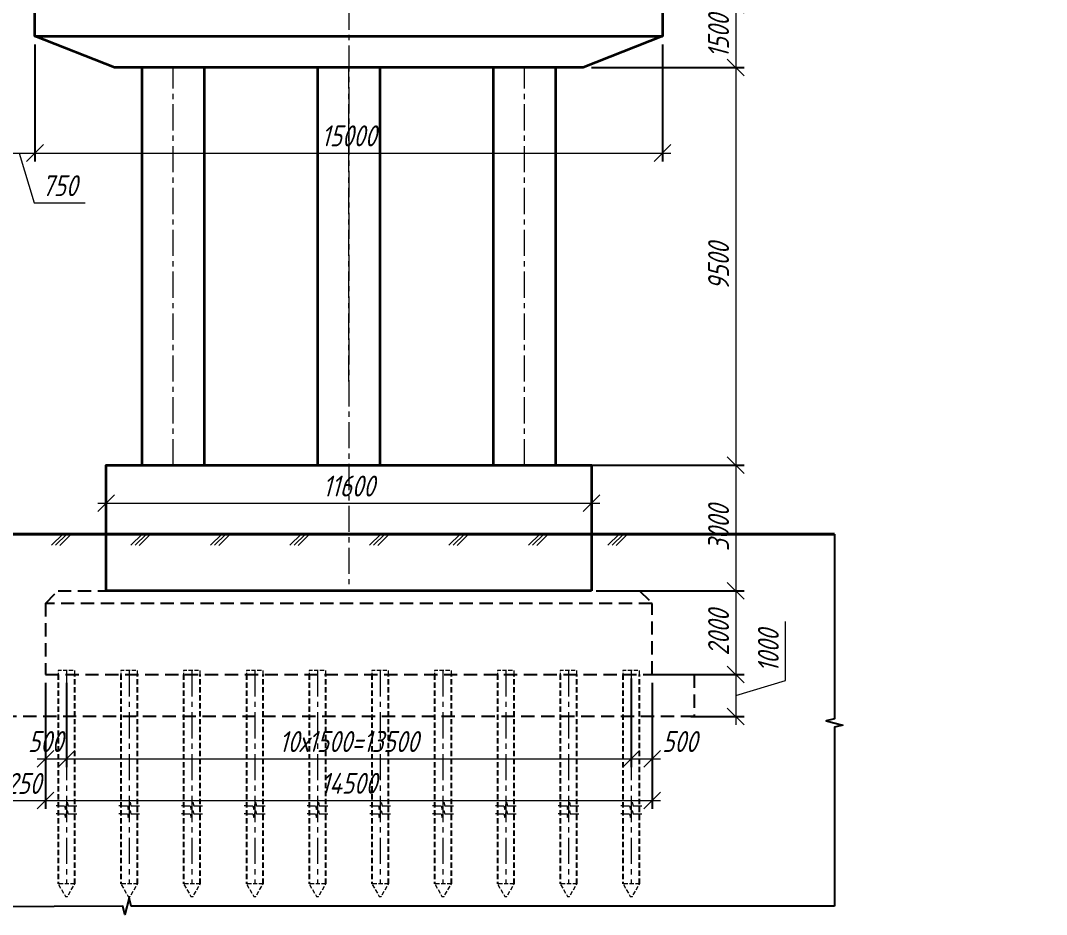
# Model space of a CAD drawing. Header units: millimetres. Extents: x 263685 to 14136308, y -2404013 to 2433772.
# Drawn here: x 7388038 to 7412559, y 17240 to 38597 of the extents above; entities that cross this region are included whole.
import ezdxf
from ezdxf import colors
from ezdxf.entities.mleader import LeaderData, LeaderLine
from ezdxf.math import Vec2, Vec3

# ---------------------------------------------------------------- set-up
doc = ezdxf.new("R2010")
doc.units = ezdxf.units.MM
for name, pattern in [('DASHED', [7, 5, -2, 0]), ('невидимая', [9.525, 6.35, -3.175]), ('осевая', [2, 1.25, -0.25, 0.25, -0.25])]:
    doc.linetypes.add(name, pattern=pattern)
for name, color, linetype, lineweight in [('01_Основные', 7, 'Continuous', 40), ('04_Невидимые', 3, 'Continuous', 13), ('1-Бетон', 106, 'Continuous', 35), ('ИС_Выноска', 3, 'Continuous', 18), ('ИС_Ось', 3, 'осевая', 18), ('ИС_Размер', 3, 'Continuous', 18), ('ИС_Тонкая', 3, 'Continuous', 18)]:
    doc.layers.add(name, color=color, linetype=linetype, lineweight=lineweight)
doc.layers.add('ИС_Невидимая', color=4, linetype='невидимая')
doc.styles.add('0', font='isocpeur.ttf', dxfattribs={"width": 0.8, "oblique": 15})
doc.dimstyles.new('М200', dxfattribs={"dimscale": 200, "dimtxt": 2.5, "dimasz": 2, "dimexe": 1, "dimexo": 1, "dimgap": 0.8, "dimtad": 1, "dimdec": 0, "dimzin": 0, "dimdsep": 46, "dimtxsty": '0', "dimblk": 'OBLIQUE', "dimcen": 0.09, "dimdle": 1, "dimclrd": 256, "dimclre": 256, "dimclrt": 256, "dimadec": 4, "dimazin": 0, "dimtfac": 1, "dimtdec": 0, "dimtmove": 1, "dimatfit": 2, "dimfxl": 1, "dimtolj": 1, "dimtzin": 0, "dimlwd": -1, "dimarcsym": 0})

# ---------------------------------------------------------------- blocks, each defined once
blk = doc.blocks.new('_OBLIQUE')
at = {"color": 0, "linetype": 'ByBlock', "lineweight": -2}
blk.add_line((0.5, 0.5), (-0.5, -0.5), dxfattribs=at)
blk = doc.blocks.new('*D1138')
at = {"layer": 'Defpoints', "color": 0, "linetype": 'Continuous', "transparency": 16777216}
for p in [(7401484, 37472, 5778), (7401484, 27972, 5778), (7405131, 27972)]:
    blk.add_point(p, dxfattribs=at)
at = {"layer": 'ИС_Размер', "transparency": 16777216}
blk.add_line((7405131, 37672), (7405131, 27772), dxfattribs=at)
at = {"layer": 'ИС_Размер', "lineweight": -2, "transparency": 16777216}
for p, q in [((7401684, 37472), (7405331, 37472)), ((7401684, 27972), (7405331, 27972))]:
    blk.add_line(p, q, dxfattribs=at)
at = {"layer": 'ИС_Размер', "linetype": 'Continuous', "transparency": 16777216, "xscale": 400, "yscale": 400, "zscale": 400}
for p, rotation in [((7405131, 37472), 90), ((7405131, 27972), 270)]:
    blk.add_blockref('_OBLIQUE', p, dxfattribs=dict(at, rotation=rotation))
at = {"layer": 'ИС_Размер', "linetype": 'Continuous', "transparency": 16777216, "insert": (7404721, 32722), "char_height": 500, "attachment_point": 5, "rotation": 90, "style": '0'}
blk.add_mtext('\\A1;9500', dxfattribs=at)
blk = doc.blocks.new('*D1153')
at = {"layer": 'Defpoints', "color": 0, "linetype": 'Continuous', "transparency": 16777216}
for p in [(7401684, 27065), (7390084, 26472, 5778), (7401684, 26472, 5778)]:
    blk.add_point(p, dxfattribs=at)
at = {"layer": 'ИС_Размер', "lineweight": -2, "transparency": 16777216}
for p, q in [((7390084, 26672), (7390084, 27265)), ((7401684, 26672), (7401684, 27265))]:
    blk.add_line(p, q, dxfattribs=at)
at = {"layer": 'ИС_Размер', "transparency": 16777216}
blk.add_line((7389884, 27065), (7401884, 27065), dxfattribs=at)
at = {"layer": 'ИС_Размер', "linetype": 'Continuous', "transparency": 16777216, "xscale": 400, "yscale": 400, "zscale": 400, "rotation": 180}
blk.add_blockref('_OBLIQUE', (7390084, 27065), dxfattribs=at)
at = {"layer": 'ИС_Размер', "linetype": 'Continuous', "transparency": 16777216, "xscale": 400, "yscale": 400, "zscale": 400}
blk.add_blockref('_OBLIQUE', (7401684, 27065), dxfattribs=at)
at = {"layer": 'ИС_Размер', "linetype": 'Continuous', "transparency": 16777216, "insert": (7395884, 27475), "char_height": 500, "attachment_point": 5, "style": '0'}
blk.add_mtext('\\A1;11600', dxfattribs=at)
blk = doc.blocks.new('*D1154')
at = {"layer": 'Defpoints', "color": 0, "linetype": 'Continuous', "transparency": 16777216}
for p in [(7388384, 38222, 5778), (7403384, 38222, 5778), (7403384, 35432)]:
    blk.add_point(p, dxfattribs=at)
at = {"layer": 'ИС_Размер', "lineweight": -2, "transparency": 16777216}
for p, q in [((7388384, 38022), (7388384, 35232)), ((7403384, 38022), (7403384, 35232))]:
    blk.add_line(p, q, dxfattribs=at)
at = {"layer": 'ИС_Размер', "transparency": 16777216}
blk.add_line((7388184, 35432), (7403584, 35432), dxfattribs=at)
at = {"layer": 'ИС_Размер', "linetype": 'Continuous', "transparency": 16777216, "xscale": 400, "yscale": 400, "zscale": 400, "rotation": 180}
blk.add_blockref('_OBLIQUE', (7388384, 35432), dxfattribs=at)
at = {"layer": 'ИС_Размер', "linetype": 'Continuous', "transparency": 16777216, "xscale": 400, "yscale": 400, "zscale": 400}
blk.add_blockref('_OBLIQUE', (7403384, 35432), dxfattribs=at)
at = {"layer": 'ИС_Размер', "linetype": 'Continuous', "transparency": 16777216, "insert": (7395884, 35842), "char_height": 500, "attachment_point": 5, "style": '0'}
blk.add_mtext('\\A1;15000', dxfattribs=at)
blk = doc.blocks.new('*D1156')
at = {"layer": 'Defpoints', "color": 0, "linetype": 'Continuous', "transparency": 16777216}
for p in [(7388384, 38222, 5778), (7387635, 37722, 5778), (7388384, 35432)]:
    blk.add_point(p, dxfattribs=at)
at = {"layer": 'ИС_Размер', "lineweight": -2, "transparency": 16777216}
for p, q in [((7388384, 38022), (7388384, 35232)), ((7387635, 37522), (7387635, 35232))]:
    blk.add_line(p, q, dxfattribs=at)
at = {"layer": 'ИС_Размер', "transparency": 16777216}
for p, q in [((7387435, 35432), (7388584, 35432)), ((7388009, 35432), (7388366, 34242)), ((7388366, 34242), (7389580, 34242))]:
    blk.add_line(p, q, dxfattribs=at)
at = {"layer": 'ИС_Размер', "linetype": 'Continuous', "transparency": 16777216, "xscale": 400, "yscale": 400, "zscale": 400, "rotation": 180}
blk.add_blockref('_OBLIQUE', (7387635, 35432), dxfattribs=at)
at = {"layer": 'ИС_Размер', "linetype": 'Continuous', "transparency": 16777216, "xscale": 400, "yscale": 400, "zscale": 400}
blk.add_blockref('_OBLIQUE', (7388384, 35432), dxfattribs=at)
at = {"layer": 'ИС_Размер', "linetype": 'Continuous', "transparency": 16777216, "insert": (7388973, 34652), "char_height": 500, "attachment_point": 5, "style": '0'}
blk.add_mtext('\\A1;750', dxfattribs=at)
blk = doc.blocks.new('*D1160')
at = {"layer": 'Defpoints', "color": 0, "linetype": 'Continuous', "transparency": 16777216}
for p in [(7403384, 38972, 5778), (7401484, 37472, 5778), (7405131, 37472)]:
    blk.add_point(p, dxfattribs=at)
at = {"layer": 'ИС_Размер', "transparency": 16777216}
blk.add_line((7405131, 39172), (7405131, 37272), dxfattribs=at)
at = {"layer": 'ИС_Размер', "lineweight": -2, "transparency": 16777216}
for p, q in [((7403584, 38972), (7405331, 38972)), ((7401684, 37472), (7405331, 37472))]:
    blk.add_line(p, q, dxfattribs=at)
at = {"layer": 'ИС_Размер', "linetype": 'Continuous', "transparency": 16777216, "xscale": 400, "yscale": 400, "zscale": 400}
for p, rotation in [((7405131, 38972), 90), ((7405131, 37472), 270)]:
    blk.add_blockref('_OBLIQUE', p, dxfattribs=dict(at, rotation=rotation))
at = {"layer": 'ИС_Размер', "linetype": 'Continuous', "transparency": 16777216, "insert": (7404721, 38222), "char_height": 500, "attachment_point": 5, "rotation": 90, "style": '0'}
blk.add_mtext('\\A1;1500', dxfattribs=at)
blk = doc.blocks.new('*D1161')
at = {"layer": 'Defpoints', "color": 0, "linetype": 'Continuous', "transparency": 16777216}
for p in [(7401684, 27972, 5778), (7401684, 24972, 5778), (7405131, 24972)]:
    blk.add_point(p, dxfattribs=at)
at = {"layer": 'ИС_Размер', "lineweight": -2, "transparency": 16777216}
for p, q in [((7401884, 27972), (7405331, 27972)), ((7401884, 24972), (7405331, 24972))]:
    blk.add_line(p, q, dxfattribs=at)
at = {"layer": 'ИС_Размер', "transparency": 16777216}
blk.add_line((7405131, 28172), (7405131, 24772), dxfattribs=at)
at = {"layer": 'ИС_Размер', "linetype": 'Continuous', "transparency": 16777216, "xscale": 400, "yscale": 400, "zscale": 400}
for p, rotation in [((7405131, 27972), 90), ((7405131, 24972), 270)]:
    blk.add_blockref('_OBLIQUE', p, dxfattribs=dict(at, rotation=rotation))
at = {"layer": 'ИС_Размер', "linetype": 'Continuous', "transparency": 16777216, "insert": (7404721, 26472), "char_height": 500, "attachment_point": 5, "rotation": 90, "style": '0'}
blk.add_mtext('\\A1;3000', dxfattribs=at)
blk = doc.blocks.new('*D1162')
at = {"layer": 'Defpoints', "color": 0, "linetype": 'Continuous', "transparency": 16777216}
for p in [(7402559, 24972, 5778), (7402859, 22972, 5778), (7405131, 22972)]:
    blk.add_point(p, dxfattribs=at)
at = {"layer": 'ИС_Размер', "transparency": 16777216}
blk.add_line((7405131, 25172), (7405131, 22772), dxfattribs=at)
at = {"layer": 'ИС_Размер', "lineweight": -2, "transparency": 16777216}
for p, q in [((7402759, 24972), (7405331, 24972)), ((7403059, 22972), (7405331, 22972))]:
    blk.add_line(p, q, dxfattribs=at)
at = {"layer": 'ИС_Размер', "linetype": 'Continuous', "transparency": 16777216, "xscale": 400, "yscale": 400, "zscale": 400}
for p, rotation in [((7405131, 24972), 90), ((7405131, 22972), 270)]:
    blk.add_blockref('_OBLIQUE', p, dxfattribs=dict(at, rotation=rotation))
at = {"layer": 'ИС_Размер', "linetype": 'Continuous', "transparency": 16777216, "insert": (7404721, 23972), "char_height": 500, "attachment_point": 5, "rotation": 90, "style": '0'}
blk.add_mtext('\\A1;2000', dxfattribs=at)
blk = doc.blocks.new('*D1163')
at = {"layer": 'Defpoints', "color": 0, "linetype": 'Continuous', "transparency": 16777216}
for p in [(7403859, 22972, 5778), (7403859, 21972, 5778), (7405131, 21972)]:
    blk.add_point(p, dxfattribs=at)
at = {"layer": 'ИС_Размер', "transparency": 16777216}
for p, q in [((7406321, 22829), (7406321, 24243)), ((7405131, 23172), (7405131, 21772)), ((7405131, 22472), (7406321, 22829))]:
    blk.add_line(p, q, dxfattribs=at)
at = {"layer": 'ИС_Размер', "lineweight": -2, "transparency": 16777216}
for p, q in [((7404059, 22972), (7405331, 22972)), ((7404059, 21972), (7405331, 21972))]:
    blk.add_line(p, q, dxfattribs=at)
at = {"layer": 'ИС_Размер', "linetype": 'Continuous', "transparency": 16777216, "xscale": 400, "yscale": 400, "zscale": 400}
for p, rotation in [((7405131, 22972), 90), ((7405131, 21972), 270)]:
    blk.add_blockref('_OBLIQUE', p, dxfattribs=dict(at, rotation=rotation))
at = {"layer": 'ИС_Размер', "linetype": 'Continuous', "transparency": 16777216, "insert": (7405911, 23536), "char_height": 500, "attachment_point": 5, "rotation": 90, "style": '0'}
blk.add_mtext('\\A1;1000', dxfattribs=at)
blk = doc.blocks.new('земля')
at = {"layer": '04_Невидимые', "ltscale": 1000}
for points in [[(-536, -536), (0, 0)], [(-336, -536), (200, 0)], [(-136, -536), (400, 0)]]:
    blk.add_lwpolyline(points, dxfattribs=at)
blk = doc.blocks.new('*U946')
at = {"layer": '04_Невидимые', "xscale": 0.5000000000000201, "yscale": 0.5000000000000201, "zscale": 0.5000000000000201, "rotation": 359.2773730583461}
blk.add_blockref('земля', (36, 134), dxfattribs=at)
blk = doc.blocks.new('*U947')
at = {"color": 0, "linetype": 'ByBlock', "lineweight": -2, "transparency": 16777216}
for p in [(15200, 0), (17100, 0), (19000, 0), (20900, 0), (22800, 0), (24700, 0), (26600, 0), (28500, 0)]:
    blk.add_blockref('*U946', p, dxfattribs=at)
blk = doc.blocks.new('*D1208')
at = {"layer": 'Defpoints', "color": 0, "linetype": 'Continuous', "transparency": 16777216}
for p in [(7387385, 22972), (7388635, 22972), (7388635, 19960)]:
    blk.add_point(p, dxfattribs=at)
at = {"layer": 'ИС_Размер', "lineweight": -2, "transparency": 16777216}
for p, q in [((7387385, 22772), (7387385, 19760)), ((7388635, 22772), (7388635, 19760))]:
    blk.add_line(p, q, dxfattribs=at)
at = {"layer": 'ИС_Размер', "transparency": 16777216}
blk.add_line((7387185, 19960), (7388835, 19960), dxfattribs=at)
at = {"layer": 'ИС_Размер', "linetype": 'Continuous', "transparency": 16777216, "xscale": 400, "yscale": 400, "zscale": 400, "rotation": 180}
blk.add_blockref('_OBLIQUE', (7387385, 19960), dxfattribs=at)
at = {"layer": 'ИС_Размер', "linetype": 'Continuous', "transparency": 16777216, "xscale": 400, "yscale": 400, "zscale": 400}
blk.add_blockref('_OBLIQUE', (7388635, 19960), dxfattribs=at)
at = {"layer": 'ИС_Размер', "linetype": 'Continuous', "transparency": 16777216, "insert": (7388010, 20370), "char_height": 500, "attachment_point": 5, "style": '0'}
blk.add_mtext('\\A1;1250', dxfattribs=at)
blk = doc.blocks.new('*D1201')
at = {"layer": 'Defpoints', "color": 0, "linetype": 'Continuous', "transparency": 16777216}
for p in [(7388635, 22976, 5778), (7403135, 22976, 5778), (7403135, 19963)]:
    blk.add_point(p, dxfattribs=at)
at = {"layer": 'ИС_Размер', "lineweight": -2, "transparency": 16777216}
for p, q in [((7388635, 22776), (7388635, 19763)), ((7403135, 22776), (7403135, 19763))]:
    blk.add_line(p, q, dxfattribs=at)
at = {"layer": 'ИС_Размер', "transparency": 16777216}
blk.add_line((7388435, 19963), (7403335, 19963), dxfattribs=at)
at = {"layer": 'ИС_Размер', "linetype": 'Continuous', "transparency": 16777216, "xscale": 400, "yscale": 400, "zscale": 400, "rotation": 180}
blk.add_blockref('_OBLIQUE', (7388635, 19963), dxfattribs=at)
at = {"layer": 'ИС_Размер', "linetype": 'Continuous', "transparency": 16777216, "xscale": 400, "yscale": 400, "zscale": 400}
blk.add_blockref('_OBLIQUE', (7403135, 19963), dxfattribs=at)
at = {"layer": 'ИС_Размер', "linetype": 'Continuous', "transparency": 16777216, "insert": (7395885, 20373), "char_height": 500, "attachment_point": 5, "style": '0'}
blk.add_mtext('\\A1;14500', dxfattribs=at)
blk = doc.blocks.new('*D1202')
at = {"layer": 'Defpoints', "color": 0, "linetype": 'Continuous', "transparency": 16777216}
for p in [(7388635, 22976), (7389135, 22976), (7389135, 20961)]:
    blk.add_point(p, dxfattribs=at)
at = {"layer": 'ИС_Размер', "lineweight": -2, "transparency": 16777216}
for p, q in [((7388635, 22776), (7388635, 20761)), ((7389135, 22776), (7389135, 20761))]:
    blk.add_line(p, q, dxfattribs=at)
at = {"layer": 'ИС_Размер', "transparency": 16777216}
blk.add_line((7388435, 20961), (7389335, 20961), dxfattribs=at)
at = {"layer": 'ИС_Размер', "linetype": 'Continuous', "transparency": 16777216, "xscale": 400, "yscale": 400, "zscale": 400, "rotation": 180}
blk.add_blockref('_OBLIQUE', (7388635, 20961), dxfattribs=at)
at = {"layer": 'ИС_Размер', "linetype": 'Continuous', "transparency": 16777216, "xscale": 400, "yscale": 400, "zscale": 400}
blk.add_blockref('_OBLIQUE', (7389135, 20961), dxfattribs=at)
at = {"layer": 'ИС_Размер', "linetype": 'Continuous', "transparency": 16777216, "insert": (7388635, 21371), "char_height": 500, "attachment_point": 5, "style": '0'}
blk.add_mtext('\\A1;500', dxfattribs=at)
blk = doc.blocks.new('*D1203')
at = {"layer": 'Defpoints', "color": 0, "linetype": 'Continuous', "transparency": 16777216}
for p in [(7389135, 22976), (7402635, 22976), (7402635, 20961)]:
    blk.add_point(p, dxfattribs=at)
at = {"layer": 'ИС_Размер', "lineweight": -2, "transparency": 16777216}
for p, q in [((7389135, 22776), (7389135, 20761)), ((7402635, 22776), (7402635, 20761))]:
    blk.add_line(p, q, dxfattribs=at)
at = {"layer": 'ИС_Размер', "transparency": 16777216}
blk.add_line((7388935, 20961), (7402835, 20961), dxfattribs=at)
at = {"layer": 'ИС_Размер', "linetype": 'Continuous', "transparency": 16777216, "xscale": 400, "yscale": 400, "zscale": 400, "rotation": 180}
blk.add_blockref('_OBLIQUE', (7389135, 20961), dxfattribs=at)
at = {"layer": 'ИС_Размер', "linetype": 'Continuous', "transparency": 16777216, "xscale": 400, "yscale": 400, "zscale": 400}
blk.add_blockref('_OBLIQUE', (7402635, 20961), dxfattribs=at)
at = {"layer": 'ИС_Размер', "linetype": 'Continuous', "transparency": 16777216, "insert": (7395885, 21371), "char_height": 500, "width": 2082.04, "attachment_point": 5, "style": '0'}
blk.add_mtext('\\A1;10х1500=13500', dxfattribs=at)
blk = doc.blocks.new('*D1204')
at = {"layer": 'Defpoints', "color": 0, "linetype": 'Continuous', "transparency": 16777216}
for p in [(7402635, 23076, 5778), (7403135, 22976, 5778), (7403135, 20961)]:
    blk.add_point(p, dxfattribs=at)
at = {"layer": 'ИС_Размер', "lineweight": -2, "transparency": 16777216}
for p, q in [((7402635, 22876), (7402635, 20761)), ((7403135, 22776), (7403135, 20761))]:
    blk.add_line(p, q, dxfattribs=at)
at = {"layer": 'ИС_Размер', "transparency": 16777216}
blk.add_line((7402435, 20961), (7403335, 20961), dxfattribs=at)
at = {"layer": 'ИС_Размер', "linetype": 'Continuous', "transparency": 16777216, "xscale": 400, "yscale": 400, "zscale": 400, "rotation": 180}
blk.add_blockref('_OBLIQUE', (7402635, 20961), dxfattribs=at)
at = {"layer": 'ИС_Размер', "linetype": 'Continuous', "transparency": 16777216, "xscale": 400, "yscale": 400, "zscale": 400}
blk.add_blockref('_OBLIQUE', (7403135, 20961), dxfattribs=at)
at = {"layer": 'ИС_Размер', "linetype": 'Continuous', "transparency": 16777216, "insert": (7403792, 21371), "char_height": 500, "attachment_point": 5, "style": '0'}
blk.add_mtext('\\A1;500', dxfattribs=at)
blk = doc.blocks.new('*U948')
at = {"color": 0, "linetype": 'ByBlock', "lineweight": -2}
for p, q in [((5.36, 0), (0, 0)), ((14.21, 0), (8.86, 0)), ((14.21, 0), (17.21, 0)), ((0, 0), (-3, 0))]:
    blk.add_line(p, q, dxfattribs=at)
blk.add_lwpolyline([(8.86, 0), (7.98, -3.5), (6.23, 3.5), (5.36, 0)], dxfattribs=at)
blk = doc.blocks.new('*U949')
at = {"color": 0, "linetype": 'ByBlock', "lineweight": -2}
for p, q in [((5.36, 0), (0, 0)), ((14.21, 0), (8.86, 0)), ((14.21, 0), (17.21, 0)), ((0, 0), (-3, 0))]:
    blk.add_line(p, q, dxfattribs=at)
blk.add_lwpolyline([(8.86, 0), (7.98, -3.5), (6.23, 3.5), (5.36, 0)], dxfattribs=at)
blk = doc.blocks.new('*U1260')
at = {"layer": '04_Невидимые', "color": 4, "linetype": 'DASHED', "ltscale": 20, "flags": 128}
for points in [[(200, 2600), (200, 2700), (-200, 2700), (-200, 2600)], [(200, -2400), (-200, -2400), (-24, -2700), (26, -2700), (200, -2400)]]:
    blk.add_lwpolyline(points, dxfattribs=at)
at = {"layer": 'ИС_Невидимая', "ltscale": 20}
for points in [[(-200, 2600), (-200, -2400)], [(200, -2400), (200, 2600)]]:
    blk.add_lwpolyline(points, dxfattribs=at)
at = {"layer": 'ИС_Ось', "ltscale": 500, "flags": 128}
blk.add_lwpolyline([(0, 2700), (0, -2400)], dxfattribs=at)
at = {"layer": 'ИС_Тонкая', "xscale": -24.62300410485155, "yscale": 24.62300410485155, "zscale": 24.62300410485155}
for name, p in [('*U948', (175, -539)), ('*U949', (175, -732))]:
    blk.add_blockref(name, p, dxfattribs=at)
blk = doc.blocks.new('*U1261')
at = {"layer": '1-Бетон', "color": 0, "linetype": 'ByBlock', "lineweight": -2, "transparency": 16777216}
for p in [(0, 0), (1500, 0), (3000, 0), (4500, 0), (6000, 0), (7500, 0), (9000, 0), (10500, 0), (12000, 0), (13500, 0)]:
    blk.add_blockref('*U1260', p, dxfattribs=at)

msp = doc.modelspace()

# ---------------------------------------------------------------- linework, layer by layer
at = {"color": 0, "linetype": 'ByBlock', "lineweight": -2, "ltscale": 0.5}
for points, elevation in [([(7407494.5912, 26324.3926), (7407494.5912, 21912.011), (7407296.9437, 21862.5991), (7407692.2387, 21763.7754), (7407494.5912, 21714.3635), (7407494.5912, 17437.2144)], 5778.159), ([(7407494.5912, 17437.2144), (7390682.4486, 17437.2144), (7390633.0368, 17634.8619), (7390534.213, 17239.5669), (7390484.8011, 17437.2144), (7369122.9842, 17338.3906)], 22652.4728)]:
    msp.add_lwpolyline(points, dxfattribs=dict(at, elevation=elevation))
at = {"layer": '01_Основные', "elevation": 5778.159}
msp.add_lwpolyline([(7369122.9769, 26324.3926), (7407494.5912, 26324.3926)], dxfattribs=at)
at = {"layer": '1-Бетон', "elevation": 5778.159}
for points in [[(7388384.434, 38972.3113), (7403384.2561, 38972.3113), (7403384.0783, 38222.3113), (7401483.9005, 37472.3113), (7390284.0783, 37472.3113), (7388384.2561, 38222.3113), (7388384.434, 38972.3113)], [(7388384.2561, 38222.3113), (7403384.0783, 38222.3113)]]:
    msp.add_lwpolyline(points, dxfattribs=at)
for points in [[(7392434.1672, 37472.3113), (7390934.1672, 37472.3113), (7390934.1672, 27972.3113), (7392434.1672, 27972.3113)], [(7396634.1672, 37472.3113), (7395134.1672, 37472.3113), (7395134.1672, 27972.3113), (7396634.1672, 27972.3113)], [(7400834.1672, 37472.3113), (7399334.1672, 37472.3113), (7399334.1672, 27972.3113), (7400834.1672, 27972.3113)], [(7401684.1672, 24972.2458), (7390084.1672, 24972.2458), (7390084.1672, 27972.3113), (7401684.1672, 27972.3113)]]:
    msp.add_lwpolyline(points, close=True, dxfattribs=at)
at = {"layer": 'ИС_Невидимая', "ltscale": 50, "elevation": 5778.159}
for points in [[(7403134.7996, 24672.3054), (7388634.7996, 24672.1904), (7388934.444, 24972.1866), (7402834.7996, 24972.3054)], [(7388635.1553, 22972.248), (7403135.1553, 22972.248), (7403134.7996, 24672.248), (7388634.7996, 24672.248)]]:
    msp.add_lwpolyline(points, close=True, dxfattribs=at)
for points in [[(7403135.1553, 22971.9754), (7404135.1553, 22971.9754), (7404135.1553, 21971.9754)], [(7404135.1553, 21972.2479), (7371885.3725, 21972.2479)]]:
    msp.add_lwpolyline(points, dxfattribs=at)
at = {"layer": 'ИС_Ось', "ltscale": 500}
for p, q in [((7391684.1672, 27972.3113, 5778.159), (7391684.1672, 37472.3113, 5778.159)), ((7395884.1672, 29972.3113, 5778.159), (7395884.1672, 37472.3113, 5778.159)), ((7400084.1672, 27972.3113, 5778.159), (7400084.1672, 37472.3113, 5778.159))]:
    msp.add_line(p, q, dxfattribs=at)
at = {"layer": 'ИС_Ось', "ltscale": 500, "elevation": 5778.159, "flags": 128}
msp.add_lwpolyline([(7395884.1672, 41002.751), (7395884.1672, 24972.2458)], dxfattribs=at)

# ---------------------------------------------------------------- block references
at = {"color": 1}
msp.add_blockref('*U947', (7373812.831, 26191.2739, 5778.159), dxfattribs=at)
at = {"layer": '1-Бетон'}
msp.add_blockref('*U1261', (7389135.3944, 20372.3391, 5778.159), dxfattribs=at)

# ---------------------------------------------------------------- dimensions: what is measured, and where the dimension line sits
at = {"layer": 'ИС_Размер', "linetype": 'Continuous'}
for base, p1, p2, picture, middle in [((7405131.2868, 37472.3113), (7403384.2561, 38972.3113, 5778.159), (7401483.9005, 37472.3113, 5778.159), '*D1160', (7404721.2868, 38222.3113)), ((7405131.2868, 27972.3113), (7401483.9005, 37472.3113, 5778.159), (7401483.9005, 27972.3113, 5778.159), '*D1138', (7404721.2868, 32722.3113)), ((7405131.2868, 24972.2474), (7401684.1672, 27972.3113, 5778.159), (7401684.1681, 24972.2474, 5778.159), '*D1161', (7404721.2868, 26472.2794)), ((7405131.2879, 22972.2477), (7402558.909, 24972.2458, 5778.159), (7402859.2627, 22972.2477, 5778.159), '*D1162', (7404721.2879, 23972.2467)), ((7405131.2879, 21971.9752), (7403859.2628, 22971.9752, 5778.159), (7403859.2542, 21971.9752, 5778.159), '*D1163', (7405911.2879, 22988.9752))]:
    dim = msp.add_linear_dim(base=base, p1=p1, p2=p2, angle=90, dimstyle='М200', dxfattribs=at)
    dim.commit()
    dim.dimension.update_dxf_attribs({"geometry": picture, "text_midpoint": middle})
for base, p1, p2, picture, middle in [((7388384.2561, 35432.4809), (7387634.5229, 37722.3113, 5778.159), (7388384.2561, 38222.3113, 5778.159), '*D1156', (7388526.3895, 34652.4809)), ((7403384.0783, 35432.4809), (7388384.2561, 38222.3113, 5778.159), (7403384.0783, 38222.3113, 5778.159), '*D1154', (7395884.1672, 35842.4809)), ((7401684.1672, 27064.6733), (7390084.1672, 26472.2786, 5778.159), (7401684.1672, 26472.2786, 5778.159), '*D1153', (7395884.1672, 27474.6733)), ((7403135.1546, 19963.2787), (7388635.0162, 22975.5428, 5778.159), (7403135.1546, 22975.5428, 5778.159), '*D1201', (7395885.0854, 20373.2787))]:
    dim = msp.add_linear_dim(base=base, p1=p1, p2=p2, dimstyle='М200', dxfattribs=at)
    dim.commit()
    dim.dimension.update_dxf_attribs({"geometry": picture, "text_midpoint": middle})
for base, p1, p2, picture, middle in [((7403135.1546, 20961.2867), (7402635.1546, 23075.5718, 5778.159), (7403135.1546, 22975.5428, 5778.159), '*D1204', (7403792.2495, 20961.2867)), ((7388634.9674, 19959.9838, 5778.159), (7387385.3725, 22972.3538, 5778.159), (7388634.9674, 22972.2479, 5778.159), '*D1208', (7388010.17, 19959.9838, 5778.159)), ((7389135.1575, 20961.4427, 5778.159), (7388635.1546, 22975.5428, 5778.159), (7389135.1575, 22975.5428, 5778.159), '*D1202', (7388635.1546, 20961.4427, 5778.159))]:
    dim = msp.add_linear_dim(base=base, p1=p1, p2=p2, dimstyle='М200', dxfattribs=at)
    dim.commit()
    dim.dimension.update_dxf_attribs({"geometry": picture, "text_midpoint": middle, "dimtype": 160})
dim = msp.add_linear_dim(base=(7402635.1575, 20961.4427, 5778.159), p1=(7389135.1575, 22975.5428, 5778.159), p2=(7402635.1575, 22975.5428, 5778.159), text='10х1500=<>', dimstyle='М200', dxfattribs=at)
dim.commit()
dim.dimension.update_dxf_attribs({"geometry": '*D1203', "text_midpoint": (7395885.1575, 21371.4427, 5778.159)})

# ---------------------------------------------------------------- leaders
at = {"layer": 'ИС_Выноска', "ltscale": 0.5}
ml = msp.add_multileader_mtext('Standard', dxfattribs=at)
ml.set_content('\\A1;Асфальтобетон ЩМА-16 по ГОСТ 58406.1 на ПБВ60 по ГОСТ 52056-2003                            -50мм\\PАсфальтобетон А22 Нт по ГОСТ 58406.2-2020 на БНД 50/70 по ГОСТ 33133-2020               -60мм\\PГидроизоляция Техноэластмост Б             -5 мм\\PВыравнивающий слой                      -min 30 мм', color=256, style='0')
ml.set_leader_properties(color=256, linetype='ByLayer', lineweight=-1)
ml.build(insert=Vec2(0, 0))
ml.multileader.update_dxf_attribs({"text_left_attachment_type": 6, "text_right_attachment_type": 6, "dogleg_length": 0.36, "arrow_head_size": 450, "scale": 75})
ctx = ml.context
ctx.base_point, ctx.scale, ctx.char_height, ctx.arrow_head_size, ctx.landing_gap_size, ctx.plane_origin, ctx.plane_x_axis, ctx.plane_y_axis = Vec3(7167638.1646, 44442.7952), 75, 500, 450, 18, Vec3(7167058.0572, 73468.2411), Vec3(1, 0.0000000247), Vec3(-0.0000000247, 1)
ctx.left_attachment, ctx.right_attachment = 6, 6
notes = []
notes.append((ctx, [(0, (1, 1, 0), (7167566.1646, 44442.7952), (1, 0.0000000247), 72, [(0, [(7167566.1646, 33960.0928)], 0, [])])]))
ctx.mtext.insert, ctx.mtext.text_direction, ctx.mtext.rotation, ctx.mtext.width, ctx.mtext.flow_direction = Vec3(7167656.1646, 45092.7952), Vec3(1, 0.0000000247), 0.0000000247, 14306.378366, 5
for ctx, leaders in notes:
    for number, flags, end, landing, length, lines in leaders:
        leader = LeaderData()
        leader.index, (leader.has_last_leader_line, leader.has_dogleg_vector, leader.attachment_direction) = number, flags
        leader.last_leader_point, leader.dogleg_vector, leader.dogleg_length = Vec3(end), Vec3(landing), length
        for number, points, colour, breaks in lines:
            line = LeaderLine()
            line.index, line.vertices, line.color, line.breaks = number, Vec3.list(points), colors.encode_raw_color(colour), breaks
            leader.lines.append(line)
        ctx.leaders.append(leader)

doc.saveas('drawing.dxf')
